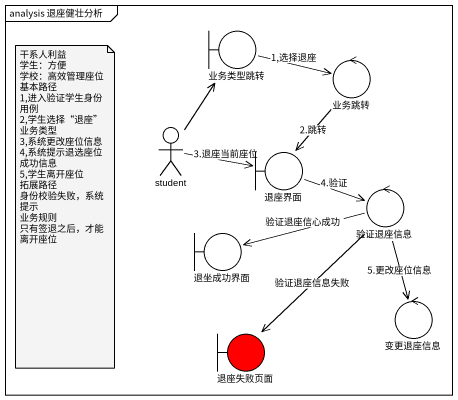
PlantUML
@startuml
mainframe analysis 退座健壮分析
boundary 业务类型跳转
control 业务跳转
actor student
boundary 退座界面
control 验证退座信息
boundary 退坐成功界面
control 变更退座信息
boundary 退座失败页面 #FF0000
业务类型跳转 -right-> 业务跳转 : 1,选择退座
业务跳转 --> 退座界面 : 2.跳转
student -up-> 业务类型跳转
student -right-> 退座界面 : 3.退座当前座位
退座界面 -right-> 验证退座信息 : 4.验证
验证退座信息 -left-> 退坐成功界面 : 验证退座信心成功
验证退座信息 --> 变更退座信息 : 5.更改座位信息
验证退座信息 --> 退座失败页面 : 验证退座信息失败
note as N1
  干系人利益
  学生：方便
  学校：高效管理座位
  基本路径
  1,进入验证学生身份用例
  2,学生选择“退座”业务类型
  3,系统更改座位信息
  4,系统提示退选座位成功信息
  5,学生离开座位
  拓展路径
  身份校验失败，系统提示
  业务规则
  只有签退之后，才能离开座位
end note
@enduml
